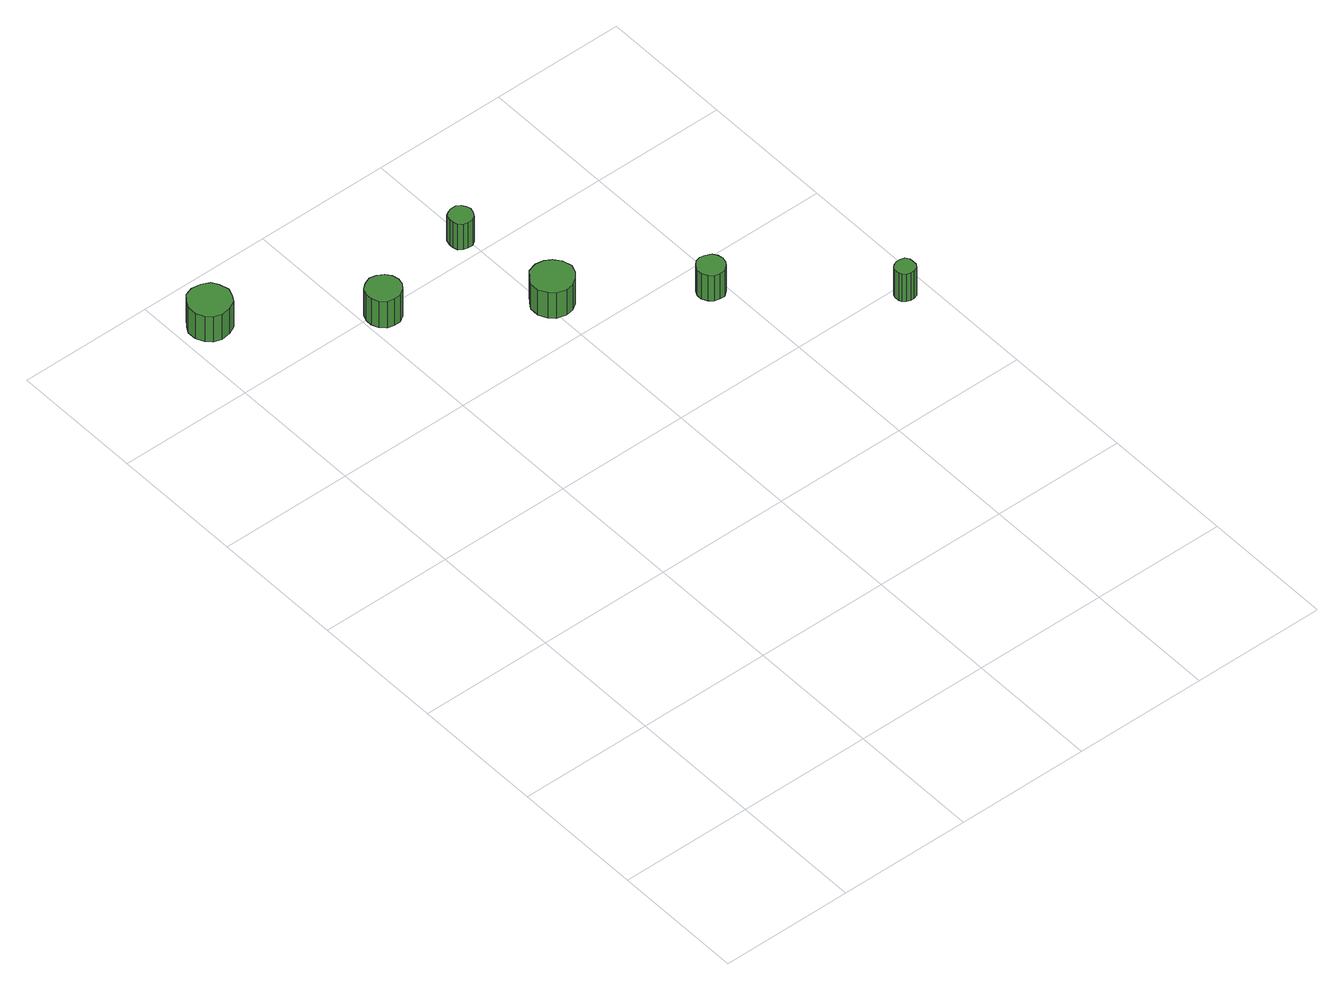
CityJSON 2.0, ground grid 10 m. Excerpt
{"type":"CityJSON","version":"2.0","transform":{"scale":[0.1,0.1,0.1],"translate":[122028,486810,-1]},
"CityObjects":{
"tree1":{"type":"SolitaryVegetationObject","attributes":{"function":"something"},"geometry":[{"type":"MultiSurface","lod":"1","boundaries":[[[0,1,2,3,4,5,6,7,8,9,10,11,12,13,14]],[[15,16,17,18,19,20,21,22,23,24,25,26,27,28,29]],[[0,29,28,1]],[[1,28,27,2]],[[2,27,26,3]],[[3,26,25,4]],[[4,25,24,5]],[[5,24,23,6]],[[6,23,22,7]],[[7,22,21,8]],[[8,21,20,9]],[[9,20,19,10]],[[10,19,18,11]],[[11,18,17,12]],[[12,17,16,13]],[[13,16,15,14]],[[14,15,29,0]]]}]},
"tree2":{"type":"SolitaryVegetationObject","attributes":{"function":"something"},"geometry":[{"type":"MultiSurface","lod":"1","boundaries":[[[30,31,32,33,34,35,36,37,38,39,40,41,42,43,44]],[[45,46,47,48,49,50,51,52,53,54,55,56,57,58,59]],[[30,59,58,31]],[[31,58,57,32]],[[32,57,56,33]],[[33,56,55,34]],[[34,55,54,35]],[[35,54,53,36]],[[36,53,52,37]],[[37,52,51,38]],[[38,51,50,39]],[[39,50,49,40]],[[40,49,48,41]],[[41,48,47,42]],[[42,47,46,43]],[[43,46,45,44]],[[44,45,59,30]]]}]},
"tree3":{"type":"SolitaryVegetationObject","attributes":{"function":"something"},"geometry":[{"type":"MultiSurface","lod":"1","boundaries":[[[60,61,62,63,64,65,66,67,68,69,70,71,72,73,74]],[[75,76,77,78,79,80,81,82,83,84,85,86,87,88,89]],[[60,89,88,61]],[[61,88,87,62]],[[62,87,86,63]],[[63,86,85,64]],[[64,85,84,65]],[[65,84,83,66]],[[66,83,82,67]],[[67,82,81,68]],[[68,81,80,69]],[[69,80,79,70]],[[70,79,78,71]],[[71,78,77,72]],[[72,77,76,73]],[[73,76,75,74]],[[74,75,89,60]]]}]},
"tree4":{"type":"SolitaryVegetationObject","attributes":{"function":"something"},"geometry":[{"type":"MultiSurface","lod":"1","boundaries":[[[90,91,92,93,94,95,96,97,98,99,100,101,102,103,104]],[[105,106,107,108,109,110,111,112,113,114,115,116,117,118,119]],[[90,119,118,91]],[[91,118,117,92]],[[92,117,116,93]],[[93,116,115,94]],[[94,115,114,95]],[[95,114,113,96]],[[96,113,112,97]],[[97,112,111,98]],[[98,111,110,99]],[[99,110,109,100]],[[100,109,108,101]],[[101,108,107,102]],[[102,107,106,103]],[[103,106,105,104]],[[104,105,119,90]]]}]},
"tree5":{"type":"SolitaryVegetationObject","attributes":{"function":"something"},"geometry":[{"type":"MultiSurface","lod":"1","boundaries":[[[120,121,122,123,124,125,126,127,128,129,130,131,132,133,134]],[[135,136,137,138,139,140,141,142,143,144,145,146,147,148,149]],[[120,149,148,121]],[[121,148,147,122]],[[122,147,146,123]],[[123,146,145,124]],[[124,145,144,125]],[[125,144,143,126]],[[126,143,142,127]],[[127,142,141,128]],[[128,141,140,129]],[[129,140,139,130]],[[130,139,138,131]],[[131,138,137,132]],[[132,137,136,133]],[[133,136,135,134]],[[134,135,149,120]]]}]},
"tree6":{"type":"SolitaryVegetationObject","attributes":{"function":"something"}},
"tree7":{"type":"SolitaryVegetationObject","attributes":{"function":"something"},"geometry":[{"type":"MultiSurface","lod":"1","boundaries":[[[150,151,152,153,154,155,156,157,158,159,160,161,162,163,164]],[[165,166,167,168,169,170,171,172,173,174,175,176,177,178,179]],[[150,179,178,151]],[[151,178,177,152]],[[152,177,176,153]],[[153,176,175,154]],[[154,175,174,155]],[[155,174,173,156]],[[156,173,172,157]],[[157,172,171,158]],[[158,171,170,159]],[[159,170,169,160]],[[160,169,168,161]],[[161,168,167,162]],[[162,167,166,163]],[[163,166,165,164]],[[164,165,179,150]]]}]},
"tree8":{"type":"SolitaryVegetationObject","attributes":{"function":"something"}},
"tree9":{"type":"SolitaryVegetationObject","attributes":{"function":"something"}},
"tree10":{"type":"SolitaryVegetationObject","attributes":{"function":"something"}},
"tree11":{"type":"SolitaryVegetationObject","attributes":{"function":"something"}},
"tree12":{"type":"SolitaryVegetationObject","attributes":{"function":"something"}},
"tree13":{"type":"SolitaryVegetationObject","attributes":{"function":"something"}},
"tree14":{"type":"SolitaryVegetationObject","attributes":{"function":"something"}}
},
"vertices":[
[38,561,32],[36,568,32],[33,573,32],[27,576,32],[20,577,32],[14,575,32],[10,570,32],[7,565,32],[7,558,32],[10,552,32],[14,548,32],[20,546,32],[27,547,32],[33,550,32],[36,555,32],[36,555,9],[33,550,9],[27,547,9],[20,546,9],[14,548,9],[10,552,9],[7,558,9],[7,565,9],[10,570,9],[14,575,9],[20,577,9],[27,576,9],[33,573,9],[36,568,9],[38,561,9],
[127,496,33],[126,501,33],[123,505,33],[118,508,33],[113,509,33],[108,507,33],[104,504,33],[102,499,33],[102,494,33],[104,489,33],[108,485,33],[113,484,33],[118,484,33],[123,487,33],[126,491,33],[126,491,9],[123,487,9],[118,484,9],[113,484,9],[108,485,9],[104,489,9],[102,494,9],[102,499,9],[104,504,9],[108,507,9],[113,509,9],[118,508,9],[123,505,9],[126,501,9],[127,496,9],
[221,434,32],[219,441,32],[215,446,32],[210,449,32],[204,450,32],[197,448,32],[193,443,32],[190,438,32],[190,431,32],[193,425,32],[197,421,32],[204,419,32],[210,420,32],[215,423,32],[219,428,32],[219,428,9],[215,423,9],[210,420,9],[204,419,9],[197,421,9],[193,425,9],[190,431,9],[190,438,9],[193,443,9],[197,448,9],[204,450,9],[210,449,9],[215,446,9],[219,441,9],[221,434,9],
[205,516,32],[204,519,32],[202,522,32],[199,524,32],[195,524,32],[192,523,32],[189,521,32],[188,517,32],[188,514,32],[189,510,32],[192,508,32],[195,507,32],[199,507,32],[202,509,32],[204,512,32],[204,512,9],[202,509,9],[199,507,9],[195,507,9],[192,508,9],[189,510,9],[188,514,9],[188,517,9],[189,521,9],[192,523,9],[195,524,9],[199,524,9],[202,522,9],[204,519,9],[205,516,9],
[300,376,32],[299,380,32],[297,383,32],[293,385,32],[289,386,32],[285,385,32],[282,382,32],[280,378,32],[280,374,32],[282,370,32],[285,367,32],[289,366,32],[293,366,32],[297,369,32],[299,372,32],[299,372,9],[297,369,9],[293,366,9],[289,366,9],[285,367,9],[282,370,9],[280,374,9],[280,378,9],[282,382,9],[285,385,9],[289,386,9],[293,385,9],[297,383,9],[299,380,9],[300,376,9],
[391,293,33],[391,296,33],[389,299,33],[386,300,33],[383,300,33],[380,299,33],[378,297,33],[377,295,33],[377,291,33],[378,289,33],[380,287,33],[383,286,33],[386,286,33],[389,287,33],[391,290,33],[391,290,8],[389,287,8],[386,286,8],[383,286,8],[380,287,8],[378,289,8],[377,291,8],[377,295,8],[378,297,8],[380,299,8],[383,300,8],[386,300,8],[389,299,8],[391,296,8],[391,293,8]
]}
